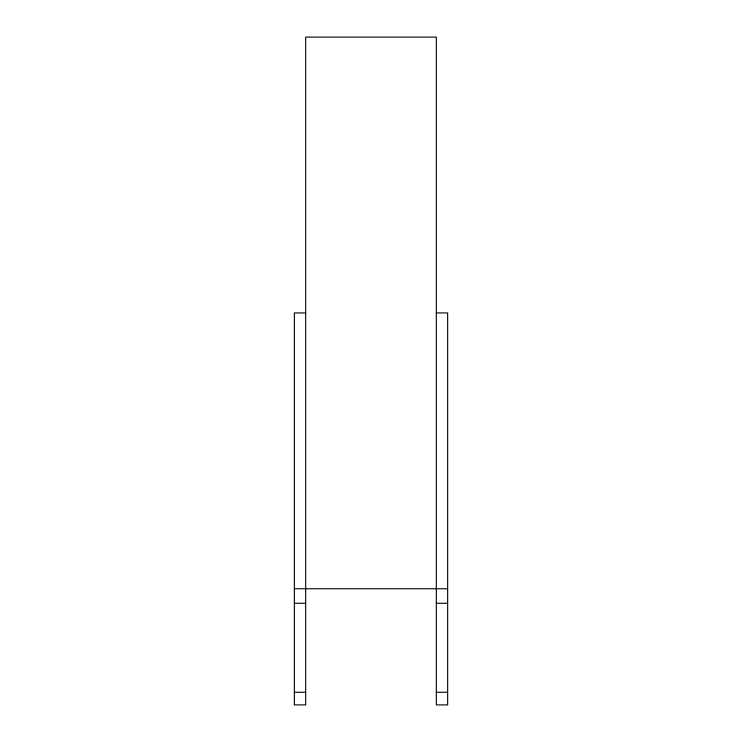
<?xml version="1.0" encoding="UTF-8"?>
<svg xmlns="http://www.w3.org/2000/svg" width="742" height="742" viewBox="0 0 742 742"><rect width="100%" height="100%" fill="white"/><g stroke="black" fill="none" stroke-linecap="round" stroke-linejoin="round"><path stroke-width="1.11" d="M305.676 312.929L294.351 312.929L294.351 704.9L305.676 704.9L305.676 37.1L436.324 37.1L436.324 704.9L447.649 704.9L447.649 312.929L436.324 312.929M294.351 588.758L447.649 588.758M294.351 603.274L305.676 603.274M436.324 603.274L447.649 603.274M294.351 692.277L305.676 692.277M436.324 692.277L447.649 692.277"/></g></svg>
